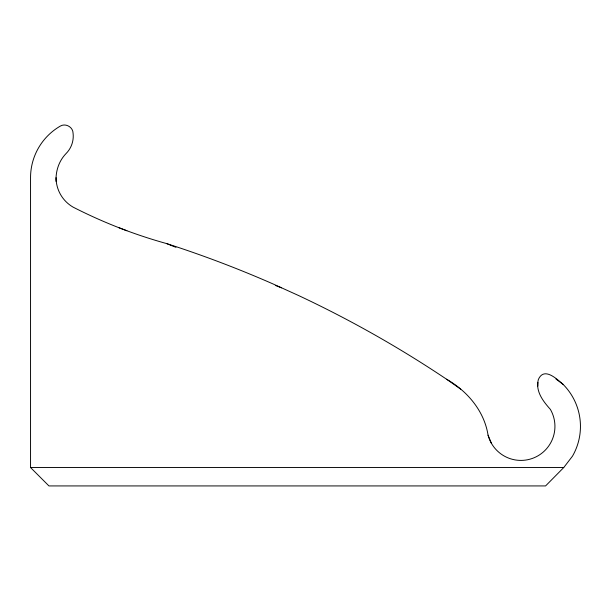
<?xml version="1.0" encoding="UTF-8"?>
<svg xmlns="http://www.w3.org/2000/svg" width="611" height="611" viewBox="0 0 611 611"><rect width="100%" height="100%" fill="white"/><g stroke="black" fill="none" stroke-linecap="round" stroke-linejoin="round"><path stroke-width="0.92" d="M56.059 177.648A34.017 34.017 0 0 0 73.068 207.114A497.568 497.568 0 0 0 166.849 243.644A1118.573 1118.573 0 0 1 272.827 283.848L298.642 295.564A1118.573 1118.573 0 0 1 446.557 379.217C467.369 391.078 484.294 411.058 488.067 435.2A34.017 34.017 0 0 0 533.938 457.822A34.017 34.017 0 0 0 550.381 409.393C543.141 401.297 535.198 391.155 538.375 379.477C544.042 366.516 556.865 379.064 563.014 384.304A59.527 59.527 0 0 1 572.476 456.165L563.747 467.537L545.577 485.928L48.941 485.928L30.55 467.537L30.55 177.648A59.527 59.527 0 0 1 60.313 126.095C65.553 122.918 73.007 127.019 73.068 133.19A24.661 24.661 0 0 1 66.026 153.598C58.87 160.999 55.57 171.248 56.059 181.429M537.817 386.068L537.932 382.433M30.55 467.537L563.747 467.537M119.038 227.75L126.889 230.737M169.728 244.919L175.945 247.302M275.362 285.436L281.572 287.819M166.849 243.644L169.01 244.599M555.957 379.026L563.014 384.304M446.557 379.217L460.679 389.146M488.067 435.2L491.458 443.41"/></g></svg>
